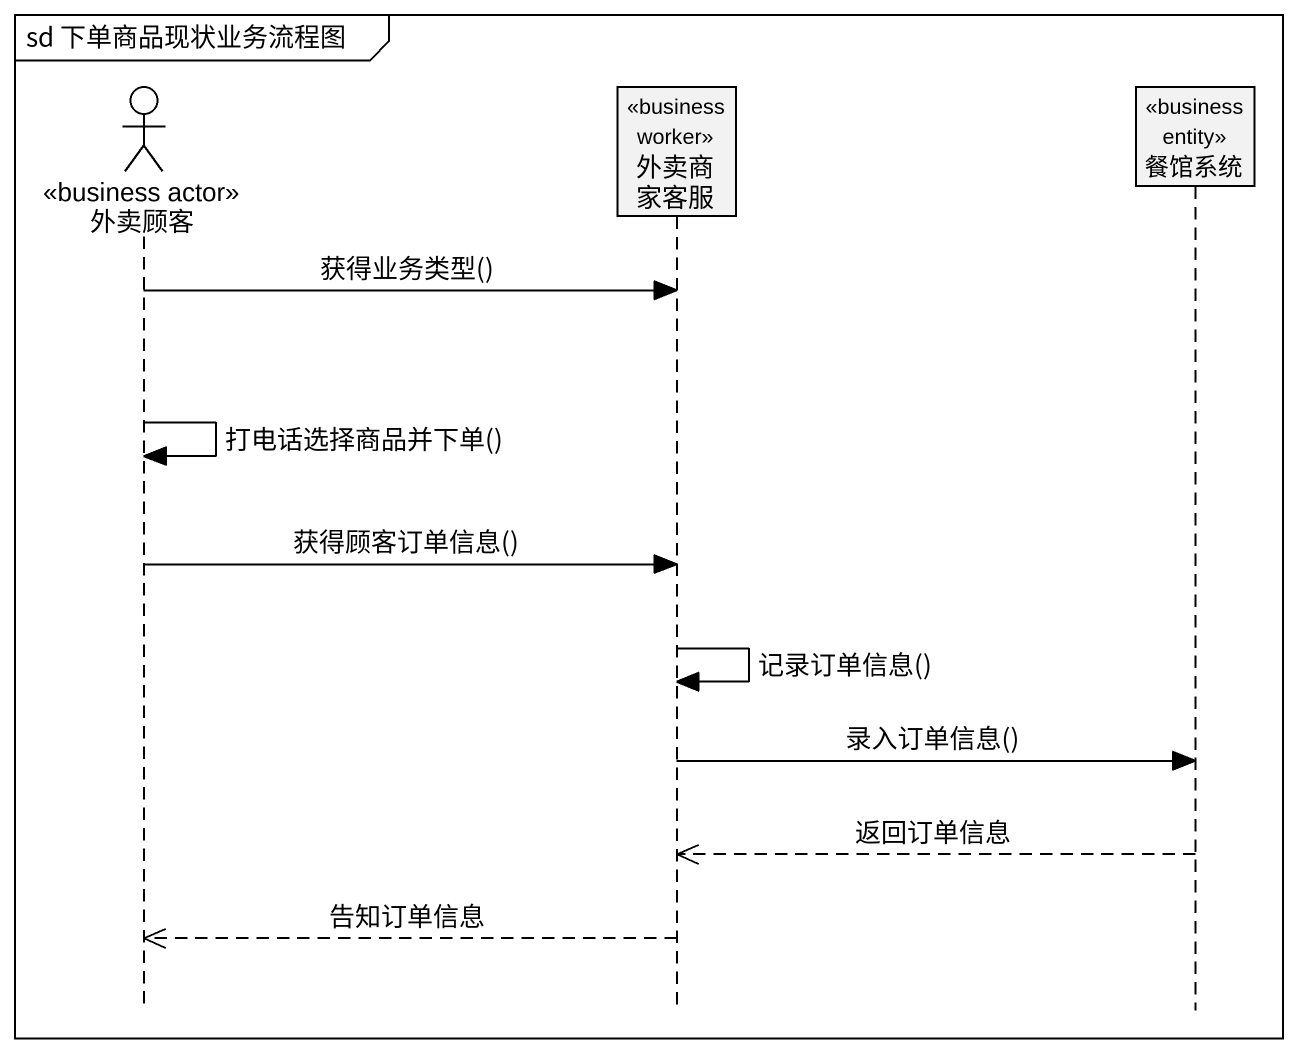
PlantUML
@startuml
mainframe sd 下单商品现状业务流程图
hide footbox
actor 外卖顾客 <<business actor>>
participant 外卖商家客服 <<business worker>>
participant 餐馆系统 <<business entity>>

外卖顾客 -> 外卖商家客服 : 获得业务类型()
外卖顾客 -> 外卖顾客 : 打电话选择商品并下单()
外卖顾客 -> 外卖商家客服 : 获得顾客订单信息()
外卖商家客服 -> 外卖商家客服 : 记录订单信息()
外卖商家客服 -> 餐馆系统 : 录入订单信息()
餐馆系统 -->> 外卖商家客服 : 返回订单信息
外卖商家客服 -->> 外卖顾客 : 告知订单信息
@enduml
